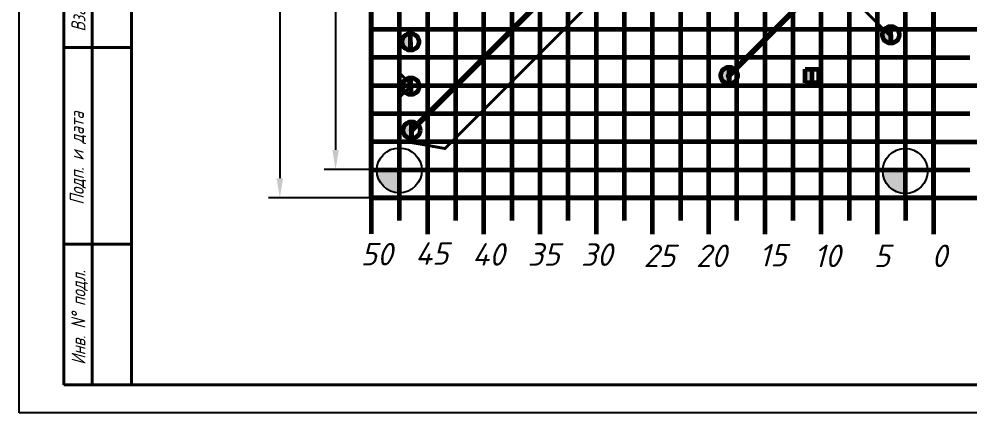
# Model space of a CAD drawing. Header units: millimetres. Extents: x 0 to 9139, y -367 to 2333.
# Drawn here: x 5670.9 to 5840, y 1450 to 1520 of the extents above; entities that cross this region are included whole.
import ezdxf

# ---------------------------------------------------------------- set-up
doc = ezdxf.new("R2010")
doc.units = ezdxf.units.MM
doc.header["$LTSCALE"] = 0.5
doc.layers.get('0').update_dxf_attribs({"lineweight": 60})
doc.layers.get('Defpoints').update_dxf_attribs({"color": 5})
for name, color, linetype in [('3-размеры', 6, 'Continuous'), ('BottomLayer', 5, 'Continuous'), ('KONTUR', 7, 'Continuous'), ('PDF _Текст', 7, 'Continuous'), ('TopLayer', 1, 'Continuous')]:
    doc.layers.add(name, color=color, linetype=linetype)
for name, color, linetype, lineweight in [('Основная', 7, 'Continuous', 40), ('Слой1', 7, 'Continuous', 60), ('текст', 7, 'Continuous', 30)]:
    doc.layers.add(name, color=color, linetype=linetype, lineweight=lineweight)
doc.styles.add('PDF ISOCPEUR Italic', font='isocpeui.ttf')
doc.styles.get("Standard").update_dxf_attribs({"font": 'isocpeui.ttf', "width": 0.9})
doc.styles.add('стиль1', font='romans.shx', dxfattribs={"width": 0.75, "oblique": 15, "height": 3.5})
doc.dimstyles.new('ISO-25', dxfattribs={"dimtxt": 3.5, "dimasz": 3.5, "dimexe": 2, "dimexo": 0, "dimgap": 1, "dimtad": 1, "dimtoh": 1, "dimdec": 0, "dimtxsty": 'Standard', "dimcen": 2.5, "dimadec": 0, "dimazin": 0, "dimtfac": 1, "dimtdec": 0, "dimtmove": 0, "dimatfit": 3, "dimldrblk": 'DOTSMALL', "dimfxl": 1, "dimarcsym": 0})

# ---------------------------------------------------------------- blocks, each defined once
blk = doc.blocks.new('*U69')
for p, q in [((-7.5, 3.22), (-7.5, -3.22)), ((-2.5, 3.22), (-2.5, -0.78)), ((2.5, 3.22), (2.5, -3.22)), ((7.5, 3.22), (7.5, -0.78))]:
    blk.add_line(p, q)
blk = doc.blocks.new('*U70')
at = {"color": 0, "linetype": 'ByBlock', "lineweight": -2, "transparency": 16777216}
for p in [(0, 0), (20, 0), (40, 0), (60, 0), (80, 0)]:
    blk.add_blockref('*U69', p, dxfattribs=at)
blk = doc.blocks.new('*U71')
blk.add_line((0, 1.97), (0, -1.97))
blk = doc.blocks.new('*U72')
at = {"color": 0, "linetype": 'ByBlock', "lineweight": -2, "transparency": 16777216}
for p in [(220, 0), (230, 0), (240, 0), (250, 0)]:
    blk.add_blockref('*U71', p, dxfattribs=at)
blk = doc.blocks.new('*U67')
blk.add_line((3.25, 0), (-3.25, 0))
blk = doc.blocks.new('*U68')
at = {"color": 0, "linetype": 'ByBlock', "lineweight": -2, "transparency": 16777216}
for p in [(0, -220), (0, -225), (0, -230), (0, -235), (0, -240), (0, -245), (0, -250)]:
    blk.add_blockref('*U67', p, dxfattribs=at)
blk = doc.blocks.new('*D83')
at = {"layer": '3-размеры', "color": 0, "lineweight": -2, "transparency": 16777216}
for p, q in [((5733.51, 1793.23), (5715.27, 1793.23)), ((5717.27, 1789.73), (5717.27, 1491.73)), ((5733.51, 1488.23), (5715.27, 1488.23))]:
    blk.add_line(p, q, dxfattribs=at)
at = {"layer": '3-размеры', "color": 0, "transparency": 16777216}
for points in [[(5716.68, 1789.73), (5717.85, 1789.73), (5717.27, 1793.23)], [(5716.68, 1491.73), (5717.85, 1491.73), (5717.27, 1488.23)]]:
    blk.add_solid(points, dxfattribs=at)
at = {"layer": 'Defpoints', "color": 0, "transparency": 16777216}
for p in [(5733.51, 1793.23), (5717.27, 1488.23), (5733.51, 1488.23)]:
    blk.add_point(p, dxfattribs=at)
at = {"layer": '3-размеры', "color": 0, "transparency": 16777216, "insert": (5714.52, 1640.73), "char_height": 3.5, "attachment_point": 5, "rotation": 90}
blk.add_mtext('150h12', dxfattribs=at)
blk = doc.blocks.new('_DotSmall')
at = {"color": 0, "linetype": 'ByBlock', "const_width": 0.5}
blk.add_lwpolyline([(-0.0625, 0, 1), (0.0625, 0, 1)], format="xyb", close=True, dxfattribs=at)
blk = doc.blocks.new('*D78')
at = {"layer": '3-размеры', "color": 0, "lineweight": -2, "transparency": 16777216}
for p, q in [((5738.51, 1783.23), (5725.18, 1783.23)), ((5727.18, 1779.73), (5727.18, 1496.76)), ((5738.52, 1493.26), (5725.18, 1493.26))]:
    blk.add_line(p, q, dxfattribs=at)
at = {"layer": '3-размеры', "color": 0, "transparency": 16777216}
for points in [[(5726.6, 1779.73), (5727.76, 1779.73), (5727.18, 1783.23)], [(5726.6, 1496.76), (5727.76, 1496.76), (5727.18, 1493.26)]]:
    blk.add_solid(points, dxfattribs=at)
at = {"layer": 'Defpoints', "color": 0, "transparency": 16777216}
for p in [(5738.51, 1783.23), (5727.18, 1493.26), (5738.52, 1493.26)]:
    blk.add_point(p, dxfattribs=at)
at = {"layer": '3-размеры', "color": 0, "transparency": 16777216, "insert": (5724.43, 1638.25), "char_height": 3.5, "attachment_point": 5, "rotation": 90}
blk.add_mtext('145%%P0.2', dxfattribs=at)
blk = doc.blocks.new('*U73')
for p, q in [((5, 152.5), (5, -152.5)), ((-5, 147.5), (-5, -152.5)), ((0.01, -152.5), (0.01, 147.5))]:
    blk.add_line(p, q)
blk = doc.blocks.new('*U74')
at = {"color": 0, "linetype": 'ByBlock', "lineweight": -2, "transparency": 16777216}
for p in [(0, 0), (15, 0), (30, 0), (45, 0), (60, 0), (75, 0), (90, 0)]:
    blk.add_blockref('*U73', p, dxfattribs=at)
blk = doc.blocks.new('*U75')
for p, q in [((50, 5), (-50, 5)), ((-50, 0), (50, 0)), ((-50, -5), (50, -5))]:
    blk.add_line(p, q)
blk = doc.blocks.new('*U76')
at = {"color": 0, "linetype": 'ByBlock', "lineweight": -2, "transparency": 16777216}
for p in [(0, 30), (0, 15), (0, 0)]:
    blk.add_blockref('*U75', p, dxfattribs=at)

msp = doc.modelspace()

# ---------------------------------------------------------------- hatches: boundary and pattern name
h = msp.add_hatch(color=256)
h.dxf.hatch_style = 1
h.paths.add_polyline_path([(5740.51, 1517.49, 0.414214), (5739.01, 1515.99, 0.414214), (5740.51, 1514.49), (5740.51, 1515.99)])
h = msp.add_hatch(color=256)
h.dxf.hatch_style = 1
h.paths.add_polyline_path([(5825.94, 1518.73, 0.414214), (5824.44, 1517.23, 0.414214), (5825.94, 1515.73), (5825.94, 1517.23)])
h = msp.add_hatch(color=256)
h.dxf.hatch_style = 1
h.paths.add_polyline_path([(5797.18, 1511.51, 0.414214), (5795.68, 1510.01, 0.414214), (5797.18, 1508.51), (5797.18, 1510.01)])
h = msp.add_hatch(color=256)
h.dxf.hatch_style = 1
h.paths.add_polyline_path([(5810.69, 1508.7), (5811.88, 1508.7), (5811.88, 1511.1), (5810.69, 1511.1)])
h = msp.add_hatch(color=256)
h.dxf.hatch_style = 1
h.paths.add_polyline_path([(5740.57, 1509.6, 0.414214), (5739.07, 1508.1, 0.414214), (5740.57, 1506.6), (5740.57, 1508.1)])
h = msp.add_hatch(color=256)
h.dxf.hatch_style = 1
h.paths.add_polyline_path([(5740.7, 1501.77, 0.414214), (5739.2, 1500.27, 0.414214), (5740.7, 1498.77), (5740.7, 1500.27)])
at = {"layer": 'BottomLayer'}
h = msp.add_hatch(color=256, dxfattribs=at)
h.dxf.hatch_style = 1
edge = h.paths.add_edge_path()
edge.add_line((5738.52, 1493.13), (5734.52, 1493.13))
edge.add_arc((5738.55, 1493.16), 4.03, 180.378, 269.622)
edge.add_line((5738.52, 1489.13), (5738.52, 1493.13))
h = msp.add_hatch(color=256, dxfattribs=at)
h.dxf.hatch_style = 1
edge = h.paths.add_edge_path()
edge.add_line((5828.49, 1493.02), (5824.49, 1493.02))
edge.add_arc((5828.52, 1493.04), 4.03, 180.378, 269.622)
edge.add_line((5828.49, 1489.02), (5828.49, 1493.02))

# ---------------------------------------------------------------- linework, layer by layer
for p, q in [((5733.51, 1488.23), (5733.51, 1788.23)), ((5833.51, 1488.23), (5833.51, 1788.23)), ((5833.51, 1785.73), (5833.51, 1488.23)), ((5833.51, 1493.23), (5833.51, 1498.23)), ((5733.51, 1488.23), (5733.51, 1493.23)), ((5736.01, 1488.23), (5733.51, 1488.23)), ((5733.51, 1488.23), (5733.51, 1481.84)), ((5733.51, 1488.23), (5738.52, 1488.23)), ((5833.51, 1488.23), (5736.01, 1488.23))]:
    msp.add_line(p, q)
for centre in [(5738.52, 1493.13), (5828.49, 1493.02)]:
    msp.add_circle(centre, 4, dxfattribs=at)
at = {"layer": 'KONTUR'}
for p, q in [((5670.88, 1449.99), (5670.88, 1869.99)), ((6267.88, 1449.99), (5670.88, 1449.99))]:
    msp.add_line(p, q, dxfattribs=at)
at = {"layer": 'TopLayer'}
for points, const_width in [([(5738.51, 1510.46), (5738.51, 1613.33)], 0.508), ([(5774.73, 1534.31), (5740.7, 1500.27)], 1), ([(5777.07, 1527.44), (5746.64, 1497.01)], 0.508), ([(5809.02, 1521.86), (5797.08, 1509.92)], 1), ([(5825.79, 1517.03), (5820.76, 1522.06)], 0.508), ([(5740.7, 1508.27), (5738.51, 1510.46)], 0.508), ([(5740.7, 1508.27), (5738.51, 1506.09)], 0.508), ([(5738.51, 1498.44), (5738.51, 1506.09)], 0.508), ([(5743.93, 1497.51), (5738.51, 1498.44)], 0.508), ([(5746.64, 1497.01), (5743.93, 1497.51)], 0.508)]:
    msp.add_lwpolyline(points, dxfattribs=dict(at, const_width=const_width))
for points, const_width in [([(5825.91, 1517.03, -1), (5825.66, 1517.03, -1)], 0.254), ([(5738.64, 1510.46, -1), (5738.39, 1510.46, -1)], 0.254), ([(5738.64, 1510.46, -1), (5738.39, 1510.46, -1)], 0.254), ([(5797.33, 1509.92, -1), (5796.83, 1509.92, -1)], 0.5), ([(5740.82, 1508.27, -1), (5740.57, 1508.27, -1)], 0.254), ([(5740.82, 1508.27, -1), (5740.57, 1508.27, -1)], 0.254), ([(5738.64, 1506.09, -1), (5738.39, 1506.09, -1)], 0.254), ([(5738.64, 1506.09, -1), (5738.39, 1506.09, -1)], 0.254), ([(5740.95, 1500.27, -1), (5740.45, 1500.27, -1)], 0.5), ([(5738.64, 1498.44, -1), (5738.39, 1498.44, -1)], 0.254), ([(5738.64, 1498.44, -1), (5738.39, 1498.44, -1)], 0.254), ([(5744.57, 1497.38, -1), (5744.32, 1497.38, -1)], 0.254), ([(5744.61, 1497.38, -1), (5744.36, 1497.38, -1)], 0.254), ([(5746.77, 1497.01, -1), (5746.51, 1497.01, -1)], 0.254), ([(5746.77, 1497.01, -1), (5746.51, 1497.01, -1)], 0.254)]:
    msp.add_lwpolyline(points, format="xyb", close=True, dxfattribs=dict(at, const_width=const_width))
at = {"layer": 'Основная'}
for p, q in [((5690.88, 1494.99), (5690.88, 1864.99)), ((5678.88, 1454.99), (5678.88, 1599.99)), ((5683.88, 1454.99), (5683.88, 1599.99)), ((5690.88, 1514.99), (5678.88, 1514.99)), ((5690.88, 1454.99), (5690.88, 1494.99)), ((5690.88, 1479.99), (5678.88, 1479.99)), ((6262.88, 1454.99), (5678.88, 1454.99))]:
    msp.add_line(p, q, dxfattribs=at)
at = {"layer": 'Слой1'}
for p, q in [((5740.51, 1514.49), (5740.51, 1517.49)), ((5825.94, 1515.73), (5825.94, 1518.73)), ((5825.94, 1517.23), (5825.94, 1515.73)), ((5740.51, 1515.99), (5740.51, 1514.49)), ((5797.18, 1508.51), (5797.18, 1511.51)), ((5810.69, 1508.7), (5810.69, 1511.1)), ((5810.69, 1511.1), (5813.09, 1511.1)), ((5811.88, 1511.1), (5811.88, 1508.7)), ((5813.09, 1511.1), (5813.09, 1508.7)), ((5740.57, 1506.6), (5740.57, 1509.6)), ((5797.18, 1510.01), (5797.18, 1508.51)), ((5813.09, 1508.7), (5810.69, 1508.7)), ((5740.57, 1508.1), (5740.57, 1506.6)), ((5740.7, 1498.77), (5740.7, 1501.77)), ((5740.7, 1500.27), (5740.7, 1498.77))]:
    msp.add_line(p, q, dxfattribs=at)
for centre in [(5740.51, 1515.99), (5825.94, 1517.23), (5797.18, 1510.01), (5740.57, 1508.1), (5740.7, 1500.27)]:
    msp.add_circle(centre, 1.5, dxfattribs=at)

# ---------------------------------------------------------------- block references
for name, p in [('*U74', (5738.51, 1640.73)), ('*U76', (5783.51, 1493.23))]:
    msp.add_blockref(name, p)
at = {"extrusion": (0, 0, -1), "zscale": -1}
for name, p in [('*U68', (-5836.76, 1738.23)), ('*U70', (-5826.01, 1485.01))]:
    msp.add_blockref(name, p, dxfattribs=at)
at = {"extrusion": (0, 0, -1), "zscale": -1, "rotation": 270}
msp.add_blockref('*U72', (-5841.98, 1738.23), dxfattribs=at)

# ---------------------------------------------------------------- texts
at = {"layer": 'PDF _Текст', "char_height": 4, "attachment_point": 7, "style": 'PDF ISOCPEUR Italic'}
for s, insert in [('50', (5731.65, 1476.24)), ('45', (5741.34, 1476.34)), ('40', (5751.49, 1476.19)), ('35', (5761.33, 1476.18)), ('30', (5770.84, 1476.15)), ('25', (5781.95, 1475.92)), ('20', (5791.27, 1475.93)), ('15', (5802.49, 1476.05)), ('10', (5812.24, 1475.92)), ('5', (5822.89, 1475.93)), ('0', (5833.18, 1475.93))]:
    msp.add_mtext(s, dxfattribs=dict(at, insert=insert))
at = {"layer": 'текст', "style": 'стиль1', "oblique": 15, "width": 0.75}
for s, p in [('Взам. инв. N%%d', (5682.7, 1517.81)), ('Подп. и дата', (5682.41, 1487.02)), ('Инв. N%%d подл.', (5682.7, 1458.56))]:
    msp.add_text(s, height=2.5, rotation=90, dxfattribs=at).set_placement(p)

# ---------------------------------------------------------------- dimensions: what is measured, and where the dimension line sits
at = {"layer": '3-размеры'}
for base, p1, p2, text, picture, middle in [((5717.27, 1488.23), (5733.51, 1793.23), (5733.51, 1488.23), '150h12', '*D83', (5714.52, 1640.73)), ((5727.18, 1493.26), (5738.51, 1783.23), (5738.52, 1493.26), '145%%P0.2', '*D78', (5724.43, 1638.25))]:
    dim = msp.add_linear_dim(base=base, p1=p1, p2=p2, angle=90, text=text, dimstyle='ISO-25', dxfattribs=at)
    dim.commit()
    dim.dimension.update_dxf_attribs({"geometry": picture, "text_midpoint": middle})

doc.saveas('drawing.dxf')
